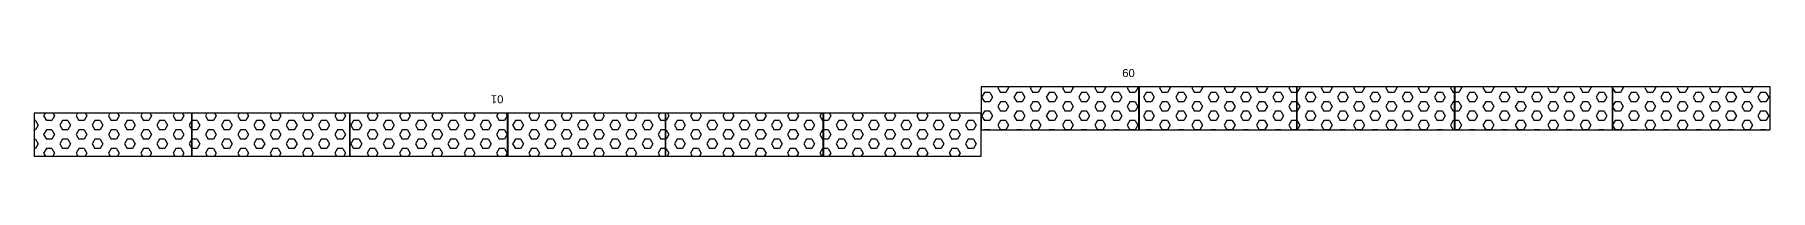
# Model space of a CAD drawing. Header units: millimetres. Extents: x 31568 to 240104, y 7702 to 61692.
# Drawn here: x 188712 to 208834, y 60678 to 61692 of the extents above; entities that cross this region are included whole.
import ezdxf

# ---------------------------------------------------------------- set-up
doc = ezdxf.new("R2010")
doc.units = ezdxf.units.MM
doc.layers.add('노드', color=2, linetype='Continuous')
doc.layers.add('발판500×1829', color=131, linetype='Continuous')
doc.styles.get("Standard").update_dxf_attribs({"font": 'arial.ttf'})

# ---------------------------------------------------------------- blocks, each defined once
blk = doc.blocks.new('b500×1829')
at = {"layer": '발판500×1829', "linetype": 'ByBlock'}
h = blk.add_hatch(dxfattribs=at)
h.set_pattern_fill('HEX', color=256, scale=500, style=0)
h.set_pattern_definition([(0, (-371158.89, -112728.83), (0, 108.253175), [62.5, -125]), (120, (-371158.89, -112728.83), (-93.75, -54.126588), [62.5, -125]), (60, (-371096.39, -112728.83), (-93.75, 54.126588), [62.5, -125])])
h.paths.add_polyline_path([(0, -250), (1829, -250), (1829, 250), (0, 250)])
at = {"layer": '발판500×1829', "linetype": 'ByBlock', "ltscale": 2}
blk.add_lwpolyline([(0, -250), (1829, -250), (1829, 250), (0, 250)], close=True, dxfattribs=at)
blk = doc.blocks.new('518')
at = {"layer": '발판500×1829', "linetype": 'ByBlock', "ltscale": 2}
blk.add_blockref('b500×1829', (0, 0), dxfattribs=at)
blk = doc.blocks.new('발판500x1825')
at = {"layer": '발판500×1829'}
blk.add_blockref('518', (1, -305, 48), dxfattribs=at)
blk = doc.blocks.new('38x18x6')
for p in [(0, 0, 2609), (0, 0, 709)]:
    blk.add_blockref('발판500x1825', p)
blk = doc.blocks.new('A$Ce74f6398')
at = {"layer": '발판500×1829', "linetype": 'ByBlock', "ltscale": 2}
blk.add_blockref('b500×1829', (-1828, 305, 41), dxfattribs=at)
blk = doc.blocks.new('38x18x6_H333')
for p in [(3658, -305, 2616), (1829, -610, 2616)]:
    blk.add_blockref('A$Ce74f6398', p)
at = {"layer": '발판500×1829', "linetype": 'ByBlock', "ltscale": 2}
for p in [(1830, 0, 757), (1, -305, 757)]:
    blk.add_blockref('b500×1829', p, dxfattribs=at)

msp = doc.modelspace()

# ---------------------------------------------------------------- block references
at = {"rotation": 180}
for name, p in [('38x18x6_H333', (201515, 60928, 10460)), ('38x18x6_H333', (201515, 60928, 14260)), ('38x18x6_H333', (201515, 60928, 18060)), ('38x18x6_H333', (201515, 60928, 21860)), ('38x18x6_H333', (201515, 60928, 25660)), ('38x18x6_H333', (201515, 60928, 29460)), ('38x18x6_H333', (201515, 60928, 33260)), ('38x18x6_H333', (201515, 60928, 37060)), ('38x18x6_H333', (201515, 60928, 40860)), ('38x18x6', (203345, 60928, 10460)), ('38x18x6', (203345, 60928, 14260)), ('38x18x6', (203345, 60928, 18060)), ('38x18x6', (203345, 60928, 21860)), ('38x18x6', (203345, 60928, 25660)), ('38x18x6', (203345, 60928, 29460)), ('38x18x6', (203345, 60928, 33260)), ('38x18x6', (203345, 60928, 37060)), ('38x18x6', (203345, 60928, 40860)), ('38x18x6', (205175, 60928, 10460)), ('38x18x6', (205175, 60928, 14260)), ('38x18x6', (205175, 60928, 18060)), ('38x18x6', (205175, 60928, 21860)), ('38x18x6', (205175, 60928, 25660)), ('38x18x6', (205175, 60928, 29460)), ('38x18x6', (205175, 60928, 33260)), ('38x18x6', (205175, 60928, 37060)), ('38x18x6', (205175, 60928, 40860)), ('38x18x6', (207005, 60928, 10460)), ('38x18x6', (207005, 60928, 14260)), ('38x18x6', (207005, 60928, 18060)), ('38x18x6', (207005, 60928, 21860)), ('38x18x6', (207005, 60928, 25660)), ('38x18x6', (207005, 60928, 29460)), ('38x18x6', (207005, 60928, 33260)), ('38x18x6', (207005, 60928, 37060)), ('38x18x6', (207005, 60928, 40860)), ('38x18x6', (208835, 60928, 10460)), ('38x18x6', (208835, 60928, 14260)), ('38x18x6', (208835, 60928, 18060)), ('38x18x6', (208835, 60928, 21860)), ('38x18x6', (208835, 60928, 25660)), ('38x18x6', (208835, 60928, 29460)), ('38x18x6', (208835, 60928, 33260)), ('38x18x6', (208835, 60928, 37060)), ('38x18x6', (208835, 60928, 40860)), ('38x18x6', (190535, 60623, 10460)), ('38x18x6', (190535, 60623, 14260)), ('38x18x6', (190535, 60623, 18060)), ('38x18x6', (190535, 60623, 21860)), ('38x18x6', (190535, 60623, 25660)), ('38x18x6', (190535, 60623, 29460)), ('38x18x6', (190535, 60623, 33260)), ('38x18x6', (190535, 60623, 37060)), ('38x18x6', (190535, 60623, 40860)), ('38x18x6', (192365, 60623, 10460)), ('38x18x6', (192365, 60623, 14260)), ('38x18x6', (192365, 60623, 18060)), ('38x18x6', (192365, 60623, 21860)), ('38x18x6', (192365, 60623, 25660)), ('38x18x6', (192365, 60623, 29460)), ('38x18x6', (192365, 60623, 33260)), ('38x18x6', (192365, 60623, 37060)), ('38x18x6', (192365, 60623, 40860)), ('38x18x6', (194195, 60623, 10460)), ('38x18x6', (194195, 60623, 14260)), ('38x18x6', (194195, 60623, 18060)), ('38x18x6', (194195, 60623, 21860)), ('38x18x6', (194195, 60623, 25660)), ('38x18x6', (194195, 60623, 29460)), ('38x18x6', (194195, 60623, 33260)), ('38x18x6', (194195, 60623, 37060)), ('38x18x6', (194195, 60623, 40860)), ('38x18x6', (196025, 60623, 10460)), ('38x18x6', (196025, 60623, 14260)), ('38x18x6', (196025, 60623, 18060)), ('38x18x6', (196025, 60623, 21860)), ('38x18x6', (196025, 60623, 25660)), ('38x18x6', (196025, 60623, 29460)), ('38x18x6', (196025, 60623, 33260)), ('38x18x6', (196025, 60623, 37060)), ('38x18x6', (196025, 60623, 40860)), ('38x18x6', (197855, 60623, 10460)), ('38x18x6', (197855, 60623, 14260)), ('38x18x6', (197855, 60623, 18060)), ('38x18x6', (197855, 60623, 21860)), ('38x18x6', (197855, 60623, 25660)), ('38x18x6', (197855, 60623, 29460)), ('38x18x6', (197855, 60623, 33260)), ('38x18x6', (197855, 60623, 37060)), ('38x18x6', (197855, 60623, 40860))]:
    msp.add_blockref(name, p, dxfattribs=at)

# ---------------------------------------------------------------- texts
at = {"layer": '노드'}
for s, p in [('09', (201465, 61690, 30090)), ('01', (194145, 61385, 12983))]:
    msp.add_text(s, height=92.8, rotation=180, dxfattribs=at).set_placement(p)

doc.saveas('drawing.dxf')
